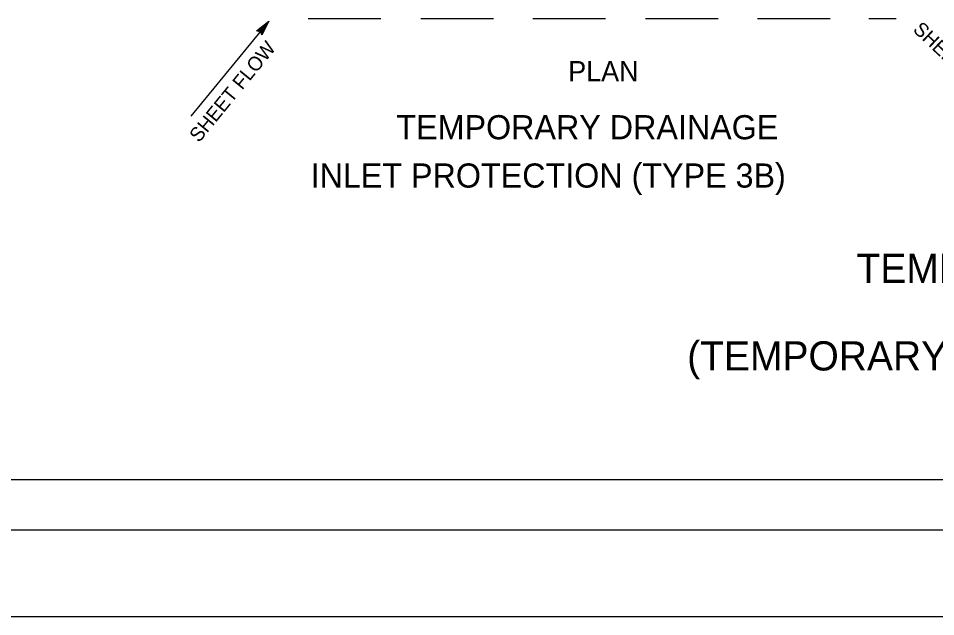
# Model space of a CAD drawing. Extents: x -894 to 866, y -472 to 714.
# Drawn here: x -126.7 to 329.4, y -472.4 to -175.2 of the extents above; entities that cross this region are included whole.
import ezdxf

# ---------------------------------------------------------------- set-up
doc = ezdxf.new("R2010")
doc.units = 0
for name, color, linetype in [('border_INSIDE-BORDER-anno', 7, 'Continuous'), ('border_PLOTTING-ELEMENTS', 7, 'Continuous'), ('border_rw_22x34_Cut_Lines', 7, 'Continuous'), ('border_SHEET', 7, 'Continuous'), ('df_FLOW-LINE', 7, 'Continuous'), ('temp_CONSTRUCTION', 7, 'Continuous'), ('temp_CONSTRUCTION-anno', 7, 'Continuous')]:
    doc.layers.add(name, color=color, linetype=linetype)

msp = doc.modelspace()

# ---------------------------------------------------------------- linework, layer by layer
at = {"layer": 'border_PLOTTING-ELEMENTS'}
for points in [[(-894.04, -472.44), (865.96, -472.44), (865.96, 713.56), (-894.04, 713.56)], [(-864.04, 670.56), (835.96, 670.56), (835.96, -429.44), (-864.04, -429.44)]]:
    msp.add_lwpolyline(points, close=True, dxfattribs=at)
at = {"layer": 'border_rw_22x34_Cut_Lines'}
msp.add_lwpolyline([(-864.04, 670.56), (835.96, 670.56), (835.96, -429.44), (-864.04, -429.44)], close=True, dxfattribs=at)
at = {"layer": 'border_SHEET'}
msp.add_line((810.96, -404.44), (-814.04, -404.44), dxfattribs=at)
at = {"layer": 'df_FLOW-LINE'}
for p, q in [((-2.2, -176.58), (-40.84, -223.74)), ((-2.2, -176.58), (-2.2, -176.58)), ((-8.25, -181.32), (-8.25, -181.32)), ((-5.67, -183.43), (-5.67, -183.43))]:
    msp.add_line(p, q, dxfattribs=at)
msp.add_lwpolyline([(-8.25, -181.32), (-2.2, -176.58), (-5.67, -183.43), (-5.84, -182.95), (-3.3, -177.93), (-7.74, -181.39), (-7.23, -181.47), (-4.39, -179.25), (-6.01, -182.46), (-6.19, -181.97), (-5.48, -180.58), (-6.71, -181.55), (-6.32, -181.61), (-5.67, -183.43), (-6.32, -181.61)], close=True, dxfattribs=at)
at = {"layer": 'temp_CONSTRUCTION'}
for points in [[(17.43, -175.19), (53.58, -175.19)], [(73.44, -175.19), (109.59, -175.19)], [(129.12, -175.19), (165.27, -175.19)], [(185.11, -175.19), (221.26, -175.19)], [(240.79, -175.19), (276.94, -175.19)], [(296.16, -175.19), (309.84, -175.19)], [(296.16, -175.19), (309.84, -175.19)]]:
    msp.add_lwpolyline(points, dxfattribs=at)

# ---------------------------------------------------------------- texts
at = {"layer": 'border_INSIDE-BORDER-anno'}
for s, p in [('TEMPORARY WATER POLLUTION', (290.06, -306.63)), ('(TEMPORARY DRAINAGE INLET PROTECTION)', (205.86, -350.13))]:
    msp.add_text(s, height=14.5, dxfattribs=at).set_placement(p)
at = {"layer": 'temp_CONSTRUCTION-anno'}
for rotation, p in [(316.4904, (317.72, -181.27)), (50.6735, (-36.85, -237.25))]:
    msp.add_text('SHEET FLOW', height=7, rotation=rotation, dxfattribs=at).set_placement(p)
for s, height, p in [('PLAN', 10, (146.75, -206.42)), ('TEMPORARY DRAINAGE', 12, (61.29, -235.27)), ('INLET PROTECTION (TYPE 3B)', 12, (18.63, -259.27))]:
    msp.add_text(s, height=height, dxfattribs=at).set_placement(p)

doc.saveas('drawing.dxf')
